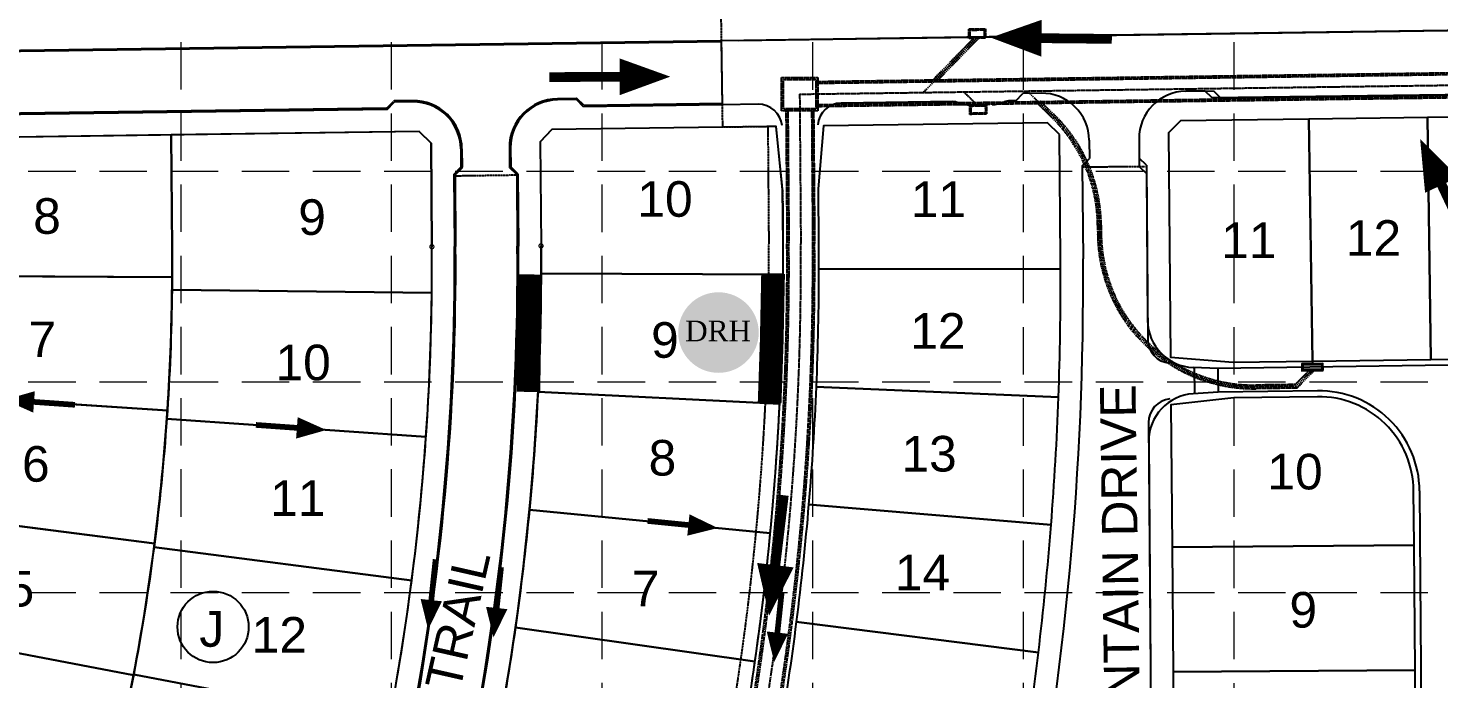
# Model space of a CAD drawing. Header units: inches. Extents: x 2510995 to 2514555, y 7106046 to 7111737.
# Drawn here: x 2512888 to 2513483, y 7110986 to 7111260 of the extents above; entities that cross this region are included whole.
import ezdxf
from ezdxf.enums import TextEntityAlignment as Align

# ---------------------------------------------------------------- set-up
doc = ezdxf.new("R2010")
doc.units = ezdxf.units.IN
doc.header["$MEASUREMENT"] = 0
for name, pattern in [('DASHED', [0.75, 0.5, -0.25]), ('HIDDEN', [0.375, 0.25, -0.125]), ('HIDDEN2', [0.1875, 0.125, -0.0625]), ('XHO460PT$0$HIDDEN2', [0.1875, 0.125, -0.0625]), ('XHO460PV$0$HIDDEN2', [0.1875, 0.125, -0.0625]), ('XHO477PV$0$HIDDEN2', [0.1875, 0.125, -0.0625]), ('XHO477ST$0$CL', [0.7, 0.5, -0.05, 0.1, -0.05])]:
    doc.linetypes.add(name, pattern=pattern)
for name, color, linetype in [('BASE', 7, 'Continuous'), ('C-WTRC-FULL-PH2B-N', 7, 'Continuous'), ('EROSION BLANKETS', 84, 'Continuous'), ('GRID', 254, 'DASHED'), ('LEGEND', 7, 'Continuous'), ('XHO459PV$0$C-ROAD-BACK-P7', 9, 'Continuous'), ('XHO459PV$0$C-ROAD-IDEN-P7', 1, 'Continuous'), ('XHO460PT$0$V-AREA-PLINE', 6, 'Continuous'), ('XHO460PT$0$V-BNDY-N-P7', 3, 'HIDDEN2'), ('XHO460PT$0$V-ESMT-DRNG-OS-N-P7', 6, 'XHO460PT$0$HIDDEN2'), ('XHO460PT$0$V-PROP-SUBD-IDEN-N-P7', 6, 'Continuous'), ('XHO460PT$0$V-PROP-SUBD-N-P7', 7, 'Continuous'), ('XHO460PV$0$C-ROAD-BOC-N', 4, 'Continuous'), ('XHO460PV$0$C-TRANSITION', 6, 'XHO460PV$0$HIDDEN2'), ('XHO477PT$0$C-ROAD-IDEN-E', 6, 'Continuous'), ('XHO477PT$0$C-ROAD-IDEN-N', 1, 'Continuous'), ('XHO477PT$0$V-PLIN-AREA', 216, 'Continuous'), ('XHO477PT$0$V-PROP-SUBD-BLOK-IDEN-N', 6, 'Continuous'), ('XHO477PT$0$V-PROP-SUBD-IDEN-N', 6, 'Continuous'), ('XHO477PT$0$V-PROP-SUBD-N', 7, 'Continuous'), ('XHO477PT$0$V-RWAY-LINE-DETL-N', 4, 'Continuous'), ('XHO477PT$0$V-RWAY-LINE-N', 4, 'Continuous'), ('XHO477PV$0$C-ROAD-BOC-N', 6, 'Continuous'), ('XHO477PV$0$C-ROAD-FOC-N', 12, 'Continuous'), ('XHO477PV$0$C-TRANSITION', 6, 'XHO477PV$0$HIDDEN2'), ('ZSTORM', 5, 'XHO477ST$0$CL')]:
    doc.layers.add(name, color=color, linetype=linetype)
doc.styles.add('DRHorton', font='dutcheb.ttf')
doc.styles.get("Standard").update_dxf_attribs({"font": 'ARIAL.TTF'})

# ---------------------------------------------------------------- blocks, each defined once
blk = doc.blocks.new('ARR')
blk.add_lwpolyline([(-5.56, 0.32, 0, 3.78, 0), (-0.35, 0.31, 3.78, 3.78, 0)], format="xyseb")
at = {"const_width": 1}
blk.add_lwpolyline([(-0.35, 0.31), (6.88, 0.31)], dxfattribs=at)
blk = doc.blocks.new('DRHorton')
h = blk.add_hatch(color=1)
h.paths.add_polyline_path([(78.7, 25.78, 1), (40.43, 25.78, 1)])
h.paths.add_polyline_path([(42.33, 17.91), (76.5, 17.91), (76.5, 34.87), (42.33, 34.87)], flags=24)
at = {"layer": 'BASE', "color": 176, "style": 'DRHorton'}
blk.add_text('DRH', height=9.814, dxfattribs=at).set_placement((59.39, 21.64), align=Align.CENTER)

msp = doc.modelspace()

# ---------------------------------------------------------------- linework, layer by layer
at = {"layer": 'EROSION BLANKETS', "const_width": 10}
for points in [[(2513099.65, 7111156.49), (2513099.23, 7111133), (2513098.81, 7111106.99)], [(2513201.96, 7111156.8), (2513201.38, 7111127.96), (2513200.5, 7111102.32)]]:
    msp.add_lwpolyline(points, dxfattribs=at)
at = {"layer": 'GRID', "color": 252, "linetype": 'HIDDEN', "lineweight": 0, "ltscale": 80}
for p, q in [((2512952.4, 7106494.38), (2512952.4, 7111643.94)), ((2513041.18, 7106494.37), (2513041.18, 7111643.94)), ((2513129.96, 7106494.36), (2513129.96, 7111643.94)), ((2513218.74, 7106494.34), (2513218.74, 7111643.94)), ((2513307.52, 7106494.33), (2513307.52, 7111643.94)), ((2513396.3, 7106494.32), (2513396.3, 7111643.94)), ((2511088, 7111200.03), (2514461.67, 7111200.03)), ((2511088, 7111111.25), (2514461.67, 7111111.25)), ((2511088, 7111022.47), (2514461.67, 7111022.47))]:
    msp.add_line(p, q, dxfattribs=at)
at = {"layer": 'XHO459PV$0$C-ROAD-BACK-P7', "color": 7}
for p, q in [((2513187.25, 7111255.09), (2513836.27, 7111264.09)), ((2513375.94, 7111233.7), (2513387.54, 7111233.86)), ((2513387.54, 7111233.86), (2513390.58, 7111230.91)), ((2513390.58, 7111230.91), (2513565.65, 7111233.33)), ((2513356.21, 7111213.55), (2513356.3, 7111201.95)), ((2513356.3, 7111201.95), (2513359.33, 7111198.97)), ((2513359.33, 7111198.97), (2513359.81, 7111137.08)), ((2513389.49, 7111116.88), (2513379.1, 7111117.25)), ((2513568.54, 7111119.36), (2513389.49, 7111116.88)), ((2513389.62, 7111106.88), (2513379.01, 7111106.2)), ((2513431.37, 7111107.46), (2513389.62, 7111106.88)), ((2513360.3, 7111086.08), (2513363.2, 7110715.42)), ((2513474.46, 7111065.3), (2513478.22, 7110584.98))]:
    msp.add_line(p, q, dxfattribs=at)
for centre, radius, start, end in [((2513376.21, 7111213.71), 20, 90.79404, 180.44876), ((2513379.81, 7111137.24), 20, 180.44876, 267.95454), ((2513380.3, 7111086.24), 20, 93.67935, 180.44876), ((2513431.96, 7111064.96), 42.5, 0.44876, 90.79404)]:
    msp.add_arc(centre, radius, start, end, dxfattribs=at)
at = {"layer": 'XHO459PV$0$C-ROAD-IDEN-P7', "color": 7}
for p, q in [((2513379.48, 7111117.24), (2513379.63, 7111106.24)), ((2513389.49, 7111116.88), (2513389.62, 7111106.88))]:
    msp.add_line(p, q, dxfattribs=at)
at = {"layer": 'XHO460PT$0$V-AREA-PLINE', "color": 7}
for points in [[(2513477.85, 7111222.61), (2513427.85, 7111221.92), (2513429.27, 7111119.93), (2513479.26, 7111120.62)], [(2513477.85, 7111222.61), (2513427.85, 7111221.92), (2513429.27, 7111119.93), (2513479.26, 7111120.62)], [(2513477.85, 7111222.61), (2513427.85, 7111221.92), (2513429.27, 7111119.93), (2513479.26, 7111120.62)], [(2513477.85, 7111222.61), (2513427.85, 7111221.92), (2513429.27, 7111119.93), (2513479.26, 7111120.62)], [(2513527.84, 7111223.31), (2513477.85, 7111222.61), (2513479.26, 7111120.62), (2513529.26, 7111121.32)], [(2513527.84, 7111223.31), (2513477.85, 7111222.61), (2513479.26, 7111120.62), (2513529.26, 7111121.32)], [(2513527.84, 7111223.31), (2513477.85, 7111222.61), (2513479.26, 7111120.62), (2513529.26, 7111121.32)], [(2513527.84, 7111223.31), (2513477.85, 7111222.61), (2513479.26, 7111120.62), (2513529.26, 7111121.32)], [(2513427.85, 7111221.92), (2513373.65, 7111221.17), (2513368.69, 7111216.1), (2513369.43, 7111121.6), (2513395.95, 7111119.47), (2513429.27, 7111119.93)], [(2513427.85, 7111221.92), (2513373.65, 7111221.17), (2513368.69, 7111216.1), (2513369.43, 7111121.6), (2513395.95, 7111119.47), (2513429.27, 7111119.93)], [(2513427.85, 7111221.92), (2513373.65, 7111221.17), (2513368.69, 7111216.1), (2513369.43, 7111121.6), (2513395.95, 7111119.47), (2513429.27, 7111119.93)], [(2513427.85, 7111221.92), (2513373.65, 7111221.17), (2513368.69, 7111216.1), (2513369.43, 7111121.6), (2513395.95, 7111119.47), (2513429.27, 7111119.93)], [(2513472.14, 7111042.42), (2513370.14, 7111041.62), (2513370.56, 7110988.98), (2513472.55, 7110989.78)], [(2513472.14, 7111042.42), (2513370.14, 7111041.62), (2513370.56, 7110988.98), (2513472.55, 7110989.78)], [(2513472.14, 7111042.42), (2513370.14, 7111041.62), (2513370.56, 7110988.98), (2513472.55, 7110989.78)], [(2513472.14, 7111042.42), (2513370.14, 7111041.62), (2513370.56, 7110988.98), (2513472.55, 7110989.78)], [(2513472.55, 7110989.78), (2513370.56, 7110988.98), (2513370.97, 7110936.34), (2513472.97, 7110937.14)], [(2513472.55, 7110989.78), (2513370.56, 7110988.98), (2513370.97, 7110936.34), (2513472.97, 7110937.14)], [(2513472.55, 7110989.78), (2513370.56, 7110988.98), (2513370.97, 7110936.34), (2513472.97, 7110937.14)], [(2513472.55, 7110989.78), (2513370.56, 7110988.98), (2513370.97, 7110936.34), (2513472.97, 7110937.14)]]:
    msp.add_lwpolyline(points, close=True, dxfattribs=at)
for points in [[(2513322.7, 7111215.46), (2513317.66, 7111220.39), (2513223.25, 7111219.09), (2513220.96, 7111192.55), (2513221.14, 7111169.44, -0.002221), (2513221.17, 7111158.82), (2513323.13, 7111158.71, 0.00062), (2513323.12, 7111161.94), (2513323.12, 7111161.94, 0.000198), (2513323.11, 7111162.96)], [(2513322.7, 7111215.46), (2513317.66, 7111220.39), (2513223.25, 7111219.09), (2513220.96, 7111192.55), (2513221.14, 7111169.44, -0.002221), (2513221.17, 7111158.82), (2513323.13, 7111158.71, 0.00062), (2513323.12, 7111161.94), (2513323.12, 7111161.94, 0.000198), (2513323.11, 7111162.96)], [(2513322.7, 7111215.46), (2513317.66, 7111220.39), (2513223.25, 7111219.09), (2513220.96, 7111192.55), (2513221.14, 7111169.44, -0.002221), (2513221.17, 7111158.82), (2513323.13, 7111158.71, 0.00062), (2513323.12, 7111161.94), (2513323.12, 7111161.94, 0.000198), (2513323.11, 7111162.96)], [(2513322.7, 7111215.46), (2513317.66, 7111220.39), (2513223.25, 7111219.09), (2513220.96, 7111192.55), (2513221.14, 7111169.44, -0.002221), (2513221.17, 7111158.82), (2513323.13, 7111158.71, 0.00062), (2513323.12, 7111161.94), (2513323.12, 7111161.94, 0.000198), (2513323.11, 7111162.96)], [(2513323.13, 7111158.71), (2513221.17, 7111158.82, -0.010398), (2513220.09, 7111109.13), (2513322.26, 7111104.77, 0.010375)], [(2513323.13, 7111158.71), (2513221.17, 7111158.82, -0.010398), (2513220.09, 7111109.13), (2513322.26, 7111104.77, 0.010375)], [(2513323.13, 7111158.71), (2513221.17, 7111158.82, -0.010398), (2513220.09, 7111109.13), (2513322.26, 7111104.77, 0.010375)], [(2513323.13, 7111158.71), (2513221.17, 7111158.82, -0.010398), (2513220.09, 7111109.13), (2513322.26, 7111104.77, 0.010375)], [(2513322.26, 7111104.77), (2513220.09, 7111109.13, -0.010398), (2513216.94, 7111059.54), (2513319.15, 7111050.91, 0.010377)], [(2513322.26, 7111104.77), (2513220.09, 7111109.13, -0.010398), (2513216.94, 7111059.54), (2513319.15, 7111050.91, 0.010377)], [(2513322.26, 7111104.77), (2513220.09, 7111109.13, -0.010398), (2513216.94, 7111059.54), (2513319.15, 7111050.91, 0.010377)], [(2513322.26, 7111104.77), (2513220.09, 7111109.13, -0.010398), (2513216.94, 7111059.54), (2513319.15, 7111050.91, 0.010377)], [(2513431.41, 7111104.96), (2513396.15, 7111104.47), (2513369.67, 7111101.6), (2513370.14, 7111041.62), (2513472.14, 7111042.42), (2513471.96, 7111065.28, 0.41598)], [(2513431.41, 7111104.96), (2513396.15, 7111104.47), (2513369.67, 7111101.6), (2513370.14, 7111041.62), (2513472.14, 7111042.42), (2513471.96, 7111065.28, 0.41598)], [(2513431.41, 7111104.96), (2513396.15, 7111104.47), (2513369.67, 7111101.6), (2513370.14, 7111041.62), (2513472.14, 7111042.42), (2513471.96, 7111065.28, 0.41598)], [(2513431.41, 7111104.96), (2513396.15, 7111104.47), (2513369.67, 7111101.6), (2513370.14, 7111041.62), (2513472.14, 7111042.42), (2513471.96, 7111065.28, 0.41598)], [(2513319.15, 7111050.91), (2513216.94, 7111059.54, -0.010398), (2513211.73, 7111010.11), (2513313.81, 7110997.2, 0.01038)], [(2513319.15, 7111050.91), (2513216.94, 7111059.54, -0.010398), (2513211.73, 7111010.11), (2513313.81, 7110997.2, 0.01038)], [(2513319.15, 7111050.91), (2513216.94, 7111059.54, -0.010398), (2513211.73, 7111010.11), (2513313.81, 7110997.2, 0.01038)], [(2513319.15, 7111050.91), (2513216.94, 7111059.54, -0.010398), (2513211.73, 7111010.11), (2513313.81, 7110997.2, 0.01038)], [(2513313.81, 7110997.2), (2513211.73, 7111010.11, -0.010398), (2513204.47, 7110960.95), (2513306.23, 7110943.75, 0.010382)], [(2513313.81, 7110997.2), (2513211.73, 7111010.11, -0.010398), (2513204.47, 7110960.95), (2513306.23, 7110943.75, 0.010382)], [(2513313.81, 7110997.2), (2513211.73, 7111010.11, -0.010398), (2513204.47, 7110960.95), (2513306.23, 7110943.75, 0.010382)], [(2513313.81, 7110997.2), (2513211.73, 7111010.11, -0.010398), (2513204.47, 7110960.95), (2513306.23, 7110943.75, 0.010382)]]:
    msp.add_lwpolyline(points, format="xyb", close=True, dxfattribs=at)
at = {"layer": 'XHO460PT$0$V-BNDY-N-P7', "color": 7}
for p, q in [((2513180.75, 7111218.5), (2513180.12, 7111264.49)), ((2513180.75, 7111218.5), (2513180.12, 7111264.49)), ((2513180.75, 7111218.5), (2513180.12, 7111264.49)), ((2513180.75, 7111218.5), (2513180.12, 7111264.49)), ((2513203.25, 7111218.81), (2513180.75, 7111218.5)), ((2513203.25, 7111218.81), (2513180.75, 7111218.5)), ((2513203.25, 7111218.81), (2513180.75, 7111218.5)), ((2513203.25, 7111218.81), (2513180.75, 7111218.5)), ((2513205.96, 7111192.34), (2513203.25, 7111218.81)), ((2513205.96, 7111192.34), (2513203.25, 7111218.81)), ((2513205.96, 7111192.34), (2513203.25, 7111218.81)), ((2513205.96, 7111192.34), (2513203.25, 7111218.81)), ((2513205.96, 7111192.34), (2513206.14, 7111169.32)), ((2513205.96, 7111192.34), (2513206.14, 7111169.32)), ((2513205.96, 7111192.34), (2513206.14, 7111169.32)), ((2513205.96, 7111192.34), (2513206.14, 7111169.32))]:
    msp.add_line(p, q, dxfattribs=at)
msp.add_arc((2512026.18, 7111160.08), 1180, 337.46285, 0.44876, dxfattribs=at)
msp.add_arc((2512026.18, 7111160.08), 1180, 337.46285, 0.44876, dxfattribs=at)
msp.add_arc((2512026.18, 7111160.08), 1180, 337.46285, 0.44876, dxfattribs=at)
msp.add_arc((2512026.18, 7111160.08), 1180, 337.46285, 0.44876, dxfattribs=at)
at = {"layer": 'XHO460PT$0$V-ESMT-DRNG-OS-N-P7', "color": 7}
msp.add_line((2513199.75, 7111218.76), (2513200.14, 7111169.27), dxfattribs=at)
msp.add_line((2513199.75, 7111218.76), (2513200.14, 7111169.27), dxfattribs=at)
msp.add_line((2513199.75, 7111218.76), (2513200.14, 7111169.27), dxfattribs=at)
msp.add_line((2513199.75, 7111218.76), (2513200.14, 7111169.27), dxfattribs=at)
msp.add_arc((2512026.18, 7111160.08), 1174, 337.46285, 0.44876, dxfattribs=at)
msp.add_arc((2512026.18, 7111160.08), 1174, 337.46285, 0.44876, dxfattribs=at)
msp.add_arc((2512026.18, 7111160.08), 1174, 337.46285, 0.44876, dxfattribs=at)
msp.add_arc((2512026.18, 7111160.08), 1174, 337.46285, 0.44876, dxfattribs=at)
at = {"layer": 'XHO460PT$0$V-PROP-SUBD-N-P7', "color": 7}
for p, q in [((2513479.26, 7111120.62), (2513477.85, 7111222.61)), ((2513479.26, 7111120.62), (2513477.85, 7111222.61)), ((2513479.26, 7111120.62), (2513477.85, 7111222.61)), ((2513479.26, 7111120.62), (2513477.85, 7111222.61)), ((2513429.27, 7111119.93), (2513427.85, 7111221.92)), ((2513429.27, 7111119.93), (2513427.85, 7111221.92)), ((2513429.27, 7111119.93), (2513427.85, 7111221.92)), ((2513429.27, 7111119.93), (2513427.85, 7111221.92)), ((2513323.13, 7111158.71), (2513221.17, 7111158.82)), ((2513323.13, 7111158.71), (2513221.17, 7111158.82)), ((2513323.13, 7111158.71), (2513221.17, 7111158.82)), ((2513323.13, 7111158.71), (2513221.17, 7111158.82)), ((2513322.26, 7111104.77), (2513220.09, 7111109.13)), ((2513322.26, 7111104.77), (2513220.09, 7111109.13)), ((2513322.26, 7111104.77), (2513220.09, 7111109.13)), ((2513322.26, 7111104.77), (2513220.09, 7111109.13)), ((2513319.15, 7111050.91), (2513216.94, 7111059.54)), ((2513319.15, 7111050.91), (2513216.94, 7111059.54)), ((2513319.15, 7111050.91), (2513216.94, 7111059.54)), ((2513319.15, 7111050.91), (2513216.94, 7111059.54)), ((2513472.14, 7111042.42), (2513370.14, 7111041.62)), ((2513472.14, 7111042.42), (2513370.14, 7111041.62)), ((2513472.14, 7111042.42), (2513370.14, 7111041.62)), ((2513472.14, 7111042.42), (2513370.14, 7111041.62)), ((2513313.81, 7110997.2), (2513211.73, 7111010.11)), ((2513313.81, 7110997.2), (2513211.73, 7111010.11)), ((2513313.81, 7110997.2), (2513211.73, 7111010.11)), ((2513313.81, 7110997.2), (2513211.73, 7111010.11)), ((2513472.55, 7110989.78), (2513370.56, 7110988.98)), ((2513472.55, 7110989.78), (2513370.56, 7110988.98)), ((2513472.55, 7110989.78), (2513370.56, 7110988.98)), ((2513472.55, 7110989.78), (2513370.56, 7110988.98))]:
    msp.add_line(p, q, dxfattribs=at)
at = {"layer": 'XHO460PV$0$C-ROAD-BOC-N', "color": 7}
for p, q in [((2513651.73, 7111261.53), (2513293.01, 7111256.56)), ((2513651.73, 7111261.53), (2513293.01, 7111256.56)), ((2513293.01, 7111256.56), (2513180.25, 7111254.99)), ((2513293.01, 7111256.56), (2513180.25, 7111254.99)), ((2513180.62, 7111228), (2513180.25, 7111254.99)), ((2513180.62, 7111228), (2513180.25, 7111254.99)), ((2513277.67, 7111229.34), (2513230.61, 7111228.69)), ((2513277.67, 7111229.34), (2513230.61, 7111228.69)), ((2513304.29, 7111229.71), (2513301.77, 7111229.68)), ((2513304.29, 7111229.71), (2513301.77, 7111229.68)), ((2513304.29, 7111229.71), (2513307.24, 7111232.75)), ((2513304.29, 7111229.71), (2513307.24, 7111232.75)), ((2513314.94, 7111232.86), (2513307.24, 7111232.75)), ((2513314.94, 7111232.86), (2513307.24, 7111232.75)), ((2513384, 7111233.82), (2513375.94, 7111233.7)), ((2513384, 7111233.82), (2513375.94, 7111233.7)), ((2513387.04, 7111230.86), (2513384, 7111233.82)), ((2513387.04, 7111230.86), (2513384, 7111233.82)), ((2513569.27, 7111233.38), (2513387.04, 7111230.86)), ((2513569.27, 7111233.38), (2513387.04, 7111230.86)), ((2513195.64, 7111228.2), (2513180.62, 7111228)), ((2513195.64, 7111228.2), (2513180.62, 7111228)), ((2513335.22, 7111213.02), (2513335.28, 7111205.32)), ((2513335.22, 7111213.02), (2513335.28, 7111205.32)), ((2513356.21, 7111213.55), (2513356.28, 7111205.48)), ((2513356.21, 7111213.55), (2513356.28, 7111205.48)), ((2513332.3, 7111202.3), (2513335.28, 7111205.32)), ((2513332.3, 7111202.3), (2513335.28, 7111205.32)), ((2513359.3, 7111202.51), (2513356.28, 7111205.48)), ((2513359.3, 7111202.51), (2513356.28, 7111205.48)), ((2513332.3, 7111202.3), (2513332.61, 7111163.04)), ((2513332.3, 7111202.3), (2513332.61, 7111163.04)), ((2513359.3, 7111202.51), (2513359.88, 7111129.01)), ((2513359.3, 7111202.51), (2513359.88, 7111129.01)), ((2513360.23, 7111094.04), (2513363.2, 7110715.42)), ((2513360.23, 7111094.04), (2513363.2, 7110715.42))]:
    msp.add_line(p, q, dxfattribs=at)
for centre, radius, start, end in [((2513230.74, 7111218.69), 10, 90.79404, 175.06259), ((2513230.74, 7111218.69), 10, 90.79404, 175.06259), ((2513276.55, 7111217.67), 11.72, 72.23082, 84.54055), ((2513276.55, 7111217.67), 11.72, 72.23082, 84.54055), ((2513284.87, 7111240.94), 13, 248.6211, 271.69221), ((2513284.87, 7111240.94), 13, 248.6211, 271.69221), ((2513294.07, 7111241.07), 13, 270.79467, 293.86594), ((2513294.07, 7111241.07), 13, 270.79467, 293.86594), ((2513303.23, 7111216.19), 13.57, 96.1778, 106.70733), ((2513303.23, 7111216.19), 13.57, 96.1778, 106.70733), ((2513315.22, 7111212.86), 20, 0.44876, 90.79404), ((2513315.22, 7111212.86), 20, 0.44876, 90.79404), ((2513376.21, 7111213.71), 20, 90.79404, 180.44876), ((2513376.21, 7111213.71), 20, 90.79404, 180.44876), ((2513195.77, 7111218.21), 10, 5.84103, 90.79404), ((2513195.77, 7111218.21), 10, 5.84103, 90.79404), ((2512023.15, 7111152.78), 1309.5, 337.46285, 0.44876), ((2512023.15, 7111152.78), 1309.5, 337.46285, 0.44876), ((2513369.88, 7111129.09), 10, 180.44876, 265.40178), ((2513369.88, 7111129.09), 10, 180.44876, 265.40178), ((2513395.88, 7111117.47), 0.5, 265.40178, 270.79404), ((2513395.88, 7111117.47), 0.5, 265.40178, 270.79404), ((2513370.23, 7111094.12), 10, 96.18021, 180.44876), ((2513370.23, 7111094.12), 10, 96.18021, 180.44876), ((2513396.03, 7111106.47), 0.5, 90.79404, 96.18021), ((2513396.03, 7111106.47), 0.5, 90.79404, 96.18021)]:
    msp.add_arc(centre, radius, start, end, dxfattribs=at)
at = {"layer": 'XHO460PV$0$C-TRANSITION', "color": 7}
msp.add_line((2513358.8, 7111201.88), (2513332.81, 7111201.68), dxfattribs=at)
msp.add_line((2513358.8, 7111201.88), (2513332.81, 7111201.68), dxfattribs=at)
at = {"layer": 'XHO477PT$0$V-PLIN-AREA', "color": 7}
for points in [[(2513057.8, 7111211.79), (2513052.76, 7111216.72), (2512948.27, 7111215.27), (2512948.65, 7111167.3, -0.004698), (2512948.62, 7111149.97), (2513058.11, 7111148.77, 0.004698), (2513058.14, 7111168.16)], [(2513205.96, 7111192.34), (2513203.25, 7111218.81), (2513180.75, 7111218.5), (2513108.76, 7111217.5), (2513103.8, 7111212.43), (2513104.14, 7111168.52, -0.002712), (2513104.17, 7111156.83), (2513206.17, 7111156.52, 0.000754), (2513206.18, 7111160.08, 0.001958), (2513206.14, 7111169.32)], [(2512948.27, 7111215.27), (2512843.78, 7111213.83), (2512838.82, 7111208.76), (2512839.15, 7111166.45, -0.003247), (2512839.16, 7111155.89), (2512948.66, 7111155.32, 0.001291), (2512948.68, 7111160.09, 0.001956), (2512948.65, 7111167.3)], [(2512948.66, 7111155.32), (2512839.16, 7111155.89, -0.015245), (2512837.4, 7111106.35), (2512946.66, 7111099.12, 0.015245)], [(2513206.17, 7111156.52), (2513104.17, 7111156.83, -0.011565), (2513102.87, 7111106.98), (2513204.74, 7111101.96, 0.011565)], [(2513058.11, 7111148.77), (2512948.62, 7111149.97, -0.014736), (2512946.42, 7111095.65), (2513055.66, 7111088, 0.014736)], [(2512946.66, 7111099.12), (2512837.4, 7111106.35, -0.015245), (2512832.62, 7111057.02), (2512941.23, 7111043.14, 0.015245)], [(2513204.74, 7111101.96), (2513102.87, 7111106.98, -0.011565), (2513099.26, 7111057.25), (2513200.79, 7111047.52, 0.011565)], [(2513055.66, 7111088), (2512946.42, 7111095.65, -0.014736), (2512941.03, 7111041.55), (2513049.62, 7111027.48, 0.014736)], [(2512941.23, 7111043.14), (2512832.62, 7111057.02, -0.015245), (2512824.84, 7111008.07), (2512932.41, 7110987.59, 0.015245)], [(2513200.79, 7111047.52), (2513099.26, 7111057.25, -0.011565), (2513093.36, 7111007.74), (2513194.33, 7110993.32, 0.011565)], [(2513049.62, 7111027.48), (2512941.03, 7111041.55, -0.014736), (2512932.46, 7110987.87), (2513040.03, 7110967.43, 0.014736)], [(2512932.41, 7110987.59), (2512824.84, 7111008.07, -0.015245), (2512814.09, 7110959.68), (2512920.21, 7110932.69, 0.015245)], [(2513194.33, 7110993.32), (2513093.36, 7111007.74, -0.011565), (2513085.17, 7110958.55), (2513185.37, 7110939.48, 0.011565)], [(2513040.03, 7110967.43), (2512932.46, 7110987.87, -0.014736), (2512920.74, 7110934.78), (2513026.93, 7110908.04, 0.014736)]]:
    msp.add_lwpolyline(points, format="xyb", close=True, dxfattribs=at)
at = {"layer": 'XHO477PT$0$V-PROP-SUBD-BLOK-IDEN-N', "color": 7}
msp.add_circle((2512965.91, 7111007.95), 15, dxfattribs=at)
at = {"layer": 'XHO477PT$0$V-PROP-SUBD-N', "color": 7}
for p, q in [((2512948.27, 7111215.27), (2512948.65, 7111167.3)), ((2512948.66, 7111155.32), (2512839.16, 7111155.89)), ((2513206.17, 7111156.52), (2513104.17, 7111156.83)), ((2513058.11, 7111148.77), (2512948.62, 7111149.97)), ((2512946.66, 7111099.12), (2512837.4, 7111106.35)), ((2513204.74, 7111101.96), (2513102.87, 7111106.98)), ((2513055.66, 7111088), (2512946.42, 7111095.65)), ((2512941.23, 7111043.14), (2512832.62, 7111057.02)), ((2513200.79, 7111047.52), (2513099.26, 7111057.25)), ((2513049.62, 7111027.48), (2512941.03, 7111041.55)), ((2512932.41, 7110987.59), (2512824.84, 7111008.07)), ((2513194.33, 7110993.32), (2513093.36, 7111007.74)), ((2513040.03, 7110967.43), (2512932.46, 7110987.87))]:
    msp.add_line(p, q, dxfattribs=at)
msp.add_arc((2512026.18, 7111160.08), 922.5, 337.46285, 0.44876, dxfattribs=at)
at = {"layer": 'XHO477PT$0$V-RWAY-LINE-DETL-N', "color": 7, "const_width": 0.5}
for points in [[(2513057.27, 7111168.16, 1), (2513059.02, 7111168.16, 1)], [(2513103.27, 7111168.52, 1), (2513105.02, 7111168.52, 1)]]:
    msp.add_lwpolyline(points, format="xyb", close=True, dxfattribs=at)
at = {"layer": 'XHO477PT$0$V-RWAY-LINE-N', "color": 7}
for p, q in [((2513052.76, 7111216.72), (2512843.78, 7111213.83)), ((2513052.76, 7111216.72), (2513057.8, 7111211.79)), ((2513103.8, 7111212.43), (2513108.76, 7111217.5)), ((2513180.75, 7111218.5), (2513108.76, 7111217.5)), ((2513057.8, 7111211.79), (2513058.14, 7111168.16)), ((2513103.8, 7111212.43), (2513104.14, 7111168.52))]:
    msp.add_line(p, q, dxfattribs=at)
for radius in [1032, 1078]:
    msp.add_arc((2512026.18, 7111160.08), radius, 337.46285, 0.44876, dxfattribs=at)
at = {"layer": 'XHO477PV$0$C-ROAD-BOC-N', "color": 7}
for p, q in [((2513180.25, 7111254.99), (2512187.78, 7111241.24)), ((2513039.31, 7111226.04), (2513042.29, 7111229.08)), ((2513050.05, 7111229.19), (2513042.29, 7111229.08)), ((2513119.04, 7111230.14), (2513111.04, 7111230.03)), ((2513122.06, 7111227.18), (2513119.04, 7111230.14)), ((2513039.31, 7111226.04), (2512857.08, 7111223.51)), ((2513180.62, 7111228), (2513122.06, 7111227.18)), ((2513070.32, 7111209.35), (2513070.38, 7111201.65)), ((2513091.32, 7111209.88), (2513091.38, 7111201.81)), ((2513067.41, 7111198.63), (2513070.38, 7111201.65)), ((2513094.4, 7111198.84), (2513091.38, 7111201.81)), ((2513094.4, 7111198.84), (2513094.64, 7111168.45)), ((2513067.41, 7111198.63), (2513067.64, 7111168.23))]:
    msp.add_line(p, q, dxfattribs=at)
for centre, radius, start, end in [((2513050.32, 7111209.19), 20, 0.44876, 90.79404), ((2513111.32, 7111210.03), 20, 90.79404, 180.44876), ((2512026.18, 7111160.08), 1041.5, 337.46285, 0.44876), ((2512026.18, 7111160.08), 1068.5, 337.46285, 0.44876)]:
    msp.add_arc(centre, radius, start, end, dxfattribs=at)
at = {"layer": 'XHO477PV$0$C-ROAD-FOC-N', "color": 7}
for p, q in [((2513180.25, 7111254.49), (2512187.79, 7111240.74)), ((2513039.24, 7111226.68), (2513041.93, 7111229.43)), ((2513050.04, 7111229.69), (2513042.28, 7111229.58)), ((2513119.03, 7111230.64), (2513111.03, 7111230.53)), ((2513122.12, 7111227.83), (2513119.39, 7111230.5)), ((2513038.89, 7111226.53), (2512857.49, 7111224.02)), ((2513180.62, 7111228.5), (2513122.47, 7111227.69)), ((2513070.82, 7111209.35), (2513070.88, 7111201.65)), ((2513090.82, 7111209.87), (2513090.88, 7111201.81)), ((2513068.05, 7111198.57), (2513070.74, 7111201.3)), ((2513093.76, 7111198.77), (2513091.03, 7111201.46)), ((2513067.91, 7111198.22), (2513068.14, 7111168.24)), ((2513093.91, 7111198.42), (2513094.14, 7111168.44))]:
    msp.add_line(p, q, dxfattribs=at)
for centre, radius, start, end in [((2513042.29, 7111229.08), 0.5, 90.79404, 135.6214), ((2513050.32, 7111209.19), 20.5, 0.44876, 90.79404), ((2513111.32, 7111210.03), 20.5, 90.79404, 180.44876), ((2513119.04, 7111230.14), 0.5, 45.6214, 90.79404), ((2513038.88, 7111227.03), 0.5, 270.79404, 315.6214), ((2513122.47, 7111228.19), 0.5, 225.6214, 270.79404), ((2513070.38, 7111201.65), 0.5, 315.44876, 0.44876), ((2513091.38, 7111201.81), 0.5, 180.44876, 225.44876), ((2513068.41, 7111198.22), 0.5, 135.44876, 180.44876), ((2513093.41, 7111198.42), 0.5, 0.44876, 45.44876), ((2512026.18, 7111160.08), 1042, 337.46285, 0.44876), ((2512026.18, 7111160.08), 1068, 337.46285, 0.44876)]:
    msp.add_arc(centre, radius, start, end, dxfattribs=at)
at = {"layer": 'XHO477PV$0$C-TRANSITION', "color": 7}
msp.add_line((2513094.41, 7111198.3), (2513067.41, 7111197.92), dxfattribs=at)
at = {"layer": 'ZSTORM', "color": 5}
for p, q in [((2513288.01, 7111256.49), (2513265.33, 7111233.17)), ((2513288.01, 7111256.49), (2513265.33, 7111233.17)), ((2513286.95, 7111256.47), (2513268.7, 7111237.72)), ((2513286.95, 7111256.47), (2513268.7, 7111237.72)), ((2513289.07, 7111256.5), (2513270.82, 7111237.75)), ((2513289.07, 7111256.5), (2513270.82, 7111237.75)), ((2513213.15, 7111232.45), (2513806.62, 7111240.67)), ((2513213.15, 7111232.45), (2513806.62, 7111240.67)), ((2513219.98, 7111237.79), (2513593.78, 7111242.97)), ((2513219.98, 7111237.79), (2513593.78, 7111242.97)), ((2513220, 7111237.04), (2513593.79, 7111242.22)), ((2513220, 7111237.04), (2513593.79, 7111242.22)), ((2513213.15, 7111232.45), (2513213.64, 7111169.38)), ((2513213.15, 7111232.45), (2513213.64, 7111169.38)), ((2513220, 7111228.04), (2513588.03, 7111233.14)), ((2513220, 7111228.04), (2513588.03, 7111233.14)), ((2513220.01, 7111227.29), (2513588.65, 7111232.4)), ((2513220.01, 7111227.29), (2513588.65, 7111232.4)), ((2513288.41, 7111227.49), (2513282.33, 7111233.41)), ((2513288.41, 7111227.49), (2513282.33, 7111233.41)), ((2513319.82, 7111223.34), (2513309.09, 7111233.78)), ((2513319.82, 7111223.34), (2513309.09, 7111233.78)), ((2513319.3, 7111222.8), (2513312.59, 7111229.33)), ((2513319.3, 7111222.8), (2513312.59, 7111229.33)), ((2513320.34, 7111223.87), (2513314.71, 7111229.35)), ((2513320.34, 7111223.87), (2513314.71, 7111229.35)), ((2513207.36, 7111226.19), (2513207.81, 7111169.33)), ((2513207.36, 7111226.19), (2513207.81, 7111169.33)), ((2513208.19, 7111226.2), (2513208.64, 7111169.34)), ((2513208.19, 7111226.2), (2513208.64, 7111169.34)), ((2513218.19, 7111226.2), (2513218.64, 7111169.42)), ((2513218.19, 7111226.2), (2513218.64, 7111169.42)), ((2513219.03, 7111226.2), (2513219.47, 7111169.42)), ((2513219.03, 7111226.2), (2513219.47, 7111169.42)), ((2513287.35, 7111227.48), (2513286.59, 7111228.21)), ((2513287.35, 7111227.48), (2513286.59, 7111228.21)), ((2513289.47, 7111227.5), (2513288.71, 7111228.24)), ((2513289.47, 7111227.5), (2513288.71, 7111228.24)), ((2513338.75, 7111177.25), (2513338.78, 7111173.58)), ((2513338.75, 7111177.25), (2513338.78, 7111173.58)), ((2513339.5, 7111177.25), (2513339.53, 7111173.58)), ((2513339.5, 7111177.25), (2513339.53, 7111173.58)), ((2513340.25, 7111177.26), (2513340.28, 7111173.59)), ((2513340.25, 7111177.26), (2513340.28, 7111173.59)), ((2513422.09, 7111110.08), (2513428.25, 7111116.42)), ((2513422.09, 7111110.08), (2513428.25, 7111116.42)), ((2513422.41, 7111109.34), (2513429.32, 7111116.43)), ((2513422.41, 7111109.34), (2513429.32, 7111116.43)), ((2513422.73, 7111108.59), (2513430.38, 7111116.45)), ((2513422.73, 7111108.59), (2513430.38, 7111116.45)), ((2513429.27, 7111119.93), (2513429.29, 7111118.43)), ((2513429.27, 7111119.93), (2513429.29, 7111118.43)), ((2513422.09, 7111110.08), (2513405.41, 7111109.85)), ((2513422.09, 7111110.08), (2513405.41, 7111109.85)), ((2513422.41, 7111109.34), (2513405.42, 7111109.1)), ((2513422.41, 7111109.34), (2513405.42, 7111109.1)), ((2513422.73, 7111108.59), (2513405.43, 7111108.35)), ((2513422.73, 7111108.59), (2513405.43, 7111108.35))]:
    msp.add_line(p, q, dxfattribs=at)
for points in [[(2513291.51, 7111256.04), (2513284.51, 7111255.94), (2513284.46, 7111259.94), (2513291.46, 7111260.04)], [(2513291.51, 7111256.04), (2513284.51, 7111255.94), (2513284.46, 7111259.94), (2513291.46, 7111260.04)], [(2513291.01, 7111256.53), (2513285.01, 7111256.45), (2513284.96, 7111259.45), (2513290.96, 7111259.53)], [(2513291.01, 7111256.53), (2513285.01, 7111256.45), (2513284.96, 7111259.45), (2513290.96, 7111259.53)], [(2513205.46, 7111225.36), (2513205.46, 7111239.53), (2513220.83, 7111239.53), (2513220.83, 7111225.36)], [(2513205.46, 7111225.36), (2513205.46, 7111239.53), (2513220.83, 7111239.53), (2513220.83, 7111225.36)], [(2513206.3, 7111226.2), (2513206.3, 7111238.7), (2513220, 7111238.7), (2513220, 7111226.2)], [(2513206.3, 7111226.2), (2513206.3, 7111238.7), (2513220, 7111238.7), (2513220, 7111226.2)], [(2513291.96, 7111224.04), (2513284.96, 7111223.94), (2513284.9, 7111227.94), (2513291.9, 7111228.04)], [(2513291.96, 7111224.04), (2513284.96, 7111223.94), (2513284.9, 7111227.94), (2513291.9, 7111228.04)], [(2513291.45, 7111224.53), (2513285.45, 7111224.45), (2513285.41, 7111227.45), (2513291.41, 7111227.53)], [(2513291.45, 7111224.53), (2513285.45, 7111224.45), (2513285.41, 7111227.45), (2513291.41, 7111227.53)]]:
    msp.add_lwpolyline(points, close=True, dxfattribs=at)
at = {"layer": 'ZSTORM', "color": 5, "linetype": 'Continuous'}
for points in [[(2513433.76, 7111115.99), (2513433.72, 7111118.99), (2513424.84, 7111118.87), (2513424.88, 7111115.87)], [(2513433.76, 7111115.99), (2513433.72, 7111118.99), (2513424.84, 7111118.87), (2513424.88, 7111115.87)], [(2513433.25, 7111116.49), (2513425.38, 7111116.38), (2513425.35, 7111118.38), (2513433.22, 7111118.49)], [(2513433.25, 7111116.49), (2513425.38, 7111116.38), (2513425.35, 7111118.38), (2513433.22, 7111118.49)]]:
    msp.add_lwpolyline(points, close=True, dxfattribs=at)
at = {"layer": 'ZSTORM', "color": 5}
for centre, radius, start, end in [((2513274.5, 7111176.74), 64.25, 0.44876, 45.79404), ((2513274.5, 7111176.74), 64.25, 0.44876, 45.79404), ((2513274.5, 7111176.74), 65, 0.44876, 45.79404), ((2513274.5, 7111176.74), 65, 0.44876, 45.79404), ((2513274.5, 7111176.74), 65.75, 0.44876, 45.79404), ((2513274.5, 7111176.74), 65.75, 0.44876, 45.79404), ((2512026.18, 7111160.08), 1181.67, 337.46285, 0.44876), ((2512026.18, 7111160.08), 1181.67, 337.46285, 0.44876), ((2512026.18, 7111160.08), 1182.5, 337.46285, 0.44876), ((2512026.18, 7111160.08), 1182.5, 337.46285, 0.44876), ((2512026.18, 7111160.08), 1187.5, 337.46285, 0.44876), ((2512026.18, 7111160.08), 1187.5, 337.46285, 0.44876), ((2512026.18, 7111160.08), 1187.5, 337.46285, 0.44876), ((2512026.18, 7111160.08), 1187.5, 337.46285, 0.44876), ((2512026.18, 7111160.08), 1192.5, 337.46285, 0.44876), ((2512026.18, 7111160.08), 1192.5, 337.46285, 0.44876), ((2512026.18, 7111160.08), 1193.33, 337.46285, 0.44876), ((2512026.18, 7111160.08), 1193.33, 337.46285, 0.44876), ((2513404.52, 7111174.09), 65.75, 180.44876, 270.79404), ((2513404.52, 7111174.09), 65.75, 180.44876, 270.79404), ((2513404.52, 7111174.09), 65, 180.44876, 270.79404), ((2513404.52, 7111174.09), 65, 180.44876, 270.79404), ((2513404.52, 7111174.09), 64.25, 180.44876, 270.79404), ((2513404.52, 7111174.09), 64.25, 180.44876, 270.79404)]:
    msp.add_arc(centre, radius, start, end, dxfattribs=at)

# ---------------------------------------------------------------- block references
at = {"layer": 'C-WTRC-FULL-PH2B-N', "color": 7}
for p, xscale, yscale, zscale, rotation in [((2513316.51, 7111254.75), 4.103190018276987, 4.103190017864108, 4.103190018695618, 359.4432841652542), ((2513135.81, 7111241.04), 4.103190018331849, 4.103190017864108, 4.103190018695618, 180.2611366943405), ((2513140.64, 7111241.41), 2.393527466880483, 2.393527489155531, 2.393527499999999, 180.8279461528665), ((2513483.26, 7111192.36), 4.103190018468127, 4.103190017864108, 4.103190018695618, 295.290972792072), ((2512891.23, 7111101.97), 2.393527466691705, 2.393527489155531, 2.393527499999999, 355.9638894649621), ((2513000.45, 7111092.64), 2.393527466715413, 2.393527489155531, 2.393527499999999, 175.9123977214244), ((2513204.36, 7111035.25), 4.103190018096043, 4.103190017864108, 4.103190018695618, 83.10881869413848), ((2513165.5, 7111051.72), 2.393527466766256, 2.393527489155531, 2.393527499999999, 174.2848839132332), ((2513058.72, 7111020), 2.393527467069139, 2.393527489155531, 2.393527499999999, 83.94248075181903), ((2513086.29, 7111016.68), 2.393527467069139, 2.393527489155531, 2.393527499999999, 83.94248075181903), ((2513204.6, 7111006.3), 2.393527467069139, 2.393527489155531, 2.393527499999999, 83.94248075181903)]:
    msp.add_blockref('ARR', p, dxfattribs=dict(at, xscale=xscale, yscale=yscale, zscale=zscale, rotation=rotation))
at = {"layer": 'LEGEND', "xscale": 0.8870399998850189, "yscale": 0.8870399999432266, "zscale": 0.8870399999988264}
msp.add_blockref('DRHorton', (2513126.1, 7111109.13), dxfattribs=at)

# ---------------------------------------------------------------- texts
at = {"layer": 'XHO460PT$0$V-PROP-SUBD-IDEN-N-P7', "color": 7}
for s, p in [('11', (2513271.63, 7111188.15)), ('11', (2513271.63, 7111188.15)), ('11', (2513271.63, 7111188.15)), ('11', (2513271.63, 7111188.15)), ('11', (2513402.52, 7111170.9)), ('11', (2513402.52, 7111170.9)), ('11', (2513402.52, 7111170.9)), ('11', (2513402.52, 7111170.9)), ('12', (2513455.02, 7111171.95)), ('12', (2513455.02, 7111171.95)), ('12', (2513455.02, 7111171.95)), ('12', (2513455.02, 7111171.95)), ('12', (2513271.46, 7111132.78)), ('12', (2513271.46, 7111132.78)), ('12', (2513271.46, 7111132.78)), ('12', (2513271.46, 7111132.78)), ('13', (2513267.71, 7111080.95)), ('13', (2513267.71, 7111080.95)), ('13', (2513267.71, 7111080.95)), ('13', (2513267.71, 7111080.95)), ('10', (2513421.96, 7111073.4)), ('10', (2513421.96, 7111073.4)), ('10', (2513421.96, 7111073.4)), ('10', (2513421.96, 7111073.4)), ('14', (2513264.96, 7111030.88)), ('14', (2513264.96, 7111030.88)), ('14', (2513264.96, 7111030.88)), ('14', (2513264.96, 7111030.88)), ('9', (2513425.43, 7111015.17)), ('9', (2513425.43, 7111015.17)), ('9', (2513425.43, 7111015.17)), ('9', (2513425.43, 7111015.17))]:
    msp.add_text(s, height=15, dxfattribs=at).set_placement(p, align=Align.MIDDLE)
at = {"layer": 'XHO477PT$0$C-ROAD-IDEN-E', "color": 7, "insert": (2513341.61, 7110972.65), "char_height": 15, "width": 378.5584, "attachment_point": 2, "rotation": 90.7901}
msp.add_mtext('CARMEL MOUNTAIN DRIVE', dxfattribs=at)
at = {"layer": 'XHO477PT$0$C-ROAD-IDEN-N', "color": 7, "insert": (2513041.86, 7110924.53), "char_height": 15, "width": 247.4846, "attachment_point": 2, "rotation": 77.2577}
msp.add_mtext('LONE MOUNTAIN TRAIL', dxfattribs=at)
at = {"layer": 'XHO477PT$0$V-PROP-SUBD-BLOK-IDEN-N', "color": 7, "insert": (2512965.36, 7111014.61), "char_height": 15, "width": 75.61, "attachment_point": 2}
msp.add_mtext('J', dxfattribs=at)
at = {"layer": 'XHO477PT$0$V-PROP-SUBD-IDEN-N', "color": 7}
for s, p in [('10', (2513156.41, 7111188.29)), ('8', (2512895.92, 7111181.11)), ('9', (2513007.65, 7111180.65)), ('7', (2512893.94, 7111129.13)), ('9', (2513156.36, 7111128.88)), ('10', (2513003.87, 7111119.4)), ('8', (2513155.31, 7111079.23)), ('6', (2512891.2, 7111076.66)), ('11', (2513001.64, 7111062.23)), ('5', (2512884.7, 7111023.94)), ('7', (2513148.27, 7111024.17)), ('12', (2512993.84, 7111004.74))]:
    msp.add_text(s, height=15, dxfattribs=at).set_placement(p, align=Align.MIDDLE)

doc.saveas('drawing.dxf')
